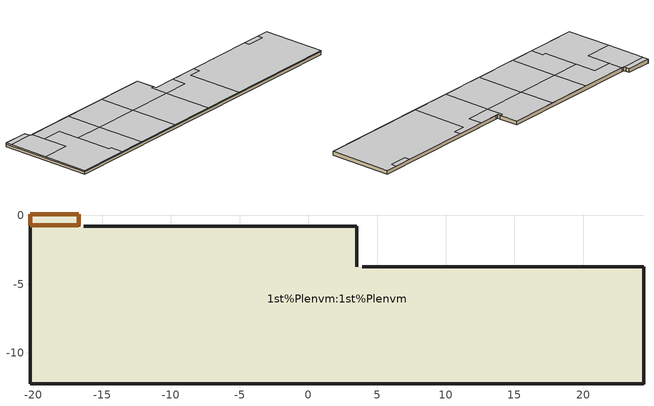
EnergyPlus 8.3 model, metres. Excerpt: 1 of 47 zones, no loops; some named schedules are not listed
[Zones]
1st%Plenvm:1st%Plenvm
 floor ground (ground_1): 24.42,-12.26 -20.22,-12.26 -20.24,0.11 -16.71,0.11 -16.71,-0.78 3.52,-0.78 3.52,-3.71 24.42,-3.71 z0
 wall outside (13): 3.52,-3.71 3.52,-3.33 z0:0.51
 wall outside (11): -16.71,-0.78 -16.71,-0.39 z0:0.51; -20.24,0.11 -20.22,-12.26 24.42,-12.26 z0.36:0.51
 wall ground (11): 24.42,-12.26 24.42,-3.71 / -16.71,-0.39 -16.71,0.11 -20.24,0.11 z0:0.51; -20.24,0.11 -20.22,-12.26 24.42,-12.26 z0:0.36
 wall ground (13): 24.42,-3.71 3.91,-3.71 / 3.52,-3.33 3.52,-0.78 -16.32,-0.78 z0:0.51
 door inside (7): -20.23,-0.71 -16.71,-0.71 -16.71,0.11 -20.23,0.11 z0.51
 ceiling to 1ST%FLOOR:1st%Conference (3): -20.23,-6.1 -16.36,-6.1 -16.36,-0.78 -16.71,-0.78 -16.71,-0.71 -20.24,-0.71 z0.51
 ceiling to 1ST%FLOOR:1st%Research%Open%NE (3): -3.2,-5.65 3.14,-5.65 3.14,-3.26 3.52,-3.26 3.52,-0.78 -3.2,-0.78 z0.51
 ceiling to 1ST%FLOOR:1st%Lobby (5): 20.27,-4.45 22.69,-4.45 22.69,-3.71 20.27,-3.71 z0.51
 ceiling to 1ST%FLOOR:1st%HVAC%Shaft (5): -20.24,-0.71 -16.71,-0.71 -16.71,0.11 -20.24,0.11 z0.51
 ceiling to 1ST%FLOOR:1st%Classroom (9): 8.97,-12.26 24.42,-12.26 24.42,-3.71 22.69,-3.71 22.69,-4.45 20.27,-4.45 20.27,-3.71 10.63,-3.71 10.63,-4.63 8.97,-4.63 z0.51
 ceiling to 1ST%FLOOR:1st%Research%Open%NW (3): -13.57,-5.65 -9.55,-5.65 -9.55,-0.78 -16.36,-0.78 -16.36,-2.72 -13.57,-2.72 z0.51
 ceiling to 1ST%FLOOR:1st%Research%Open%NM (3): -9.55,-5.65 -3.2,-5.65 -3.2,-0.78 -9.55,-0.78 z0.51
 ceiling to 1ST%FLOOR:1st%Break%Room (9): -20.22,-12.26 -13.11,-12.26 -13.11,-10.5 -13.57,-10.5 -13.57,-2.72 -16.36,-2.72 -16.36,-6.1 -20.23,-6.1 z0.51
 ceiling to 1ST%FLOOR:1st%Phone%Booth (3): 3.14,-5.65 6.63,-5.65 6.63,-3.71 3.52,-3.71 3.52,-3.26 3.14,-3.26 z0.51
 ceiling to 1ST%FLOOR:1st%Volunteer%Area (3): 3.14,-12.26 8.97,-12.26 8.97,-4.63 10.63,-4.63 10.63,-3.71 6.63,-3.71 6.63,-5.65 3.14,-5.65 z0.51
 ceiling to 1ST%FLOOR:1st%Research%Open%SW (3): -13.11,-12.26 -9.55,-12.26 -9.55,-5.65 -13.57,-5.65 -13.57,-10.5 -13.11,-10.5 z0.51
 ceiling to 1ST%FLOOR:1st%Research%Open%SM (3): -9.55,-12.26 -3.2,-12.26 -3.2,-5.65 -9.55,-5.65 z0.51
 ceiling to 1ST%FLOOR:1st%Research%Open%SE (3): -3.2,-12.26 3.14,-12.26 3.14,-5.65 -3.2,-5.65 z0.51
[Building]
Building: North Axis {deg}=0; Terrain=Suburbs; Loads Convergence Tolerance Value=0.4; Temperature Convergence Tolerance Value {deltaC}=0.4; Solar Distribution=FullExterior; Maximum Number of Warmup Days=25; Minimum Number of Warmup Days=6
[Site:Location]
Phipps_CSL_Building: Latitude {deg}=40.5; Longitude {deg}=-80.22; Time Zone {hr}=-5; Elevation {m}=373
[SizingPeriod:DesignDay] Day of Month=15; Dry-Bulb Temperature Range Modifier Type=DefaultMultipliers; Humidity Condition Type=Wetbulb; Barometric Pressure {Pa}=96923.6; Wind Direction {deg}=0; Rain Indicator=No; Snow Indicator=No; Solar Model Indicator=ASHRAEClearSky; ASHRAE Clear Sky Optical Depth for Beam Irradiance (taub)=0; ASHRAE Clear Sky Optical Depth for Diffuse Irradiance (taud)=0
Name | Month | Day Type | Maximum Dry-Bulb Temperature {C} | Daily Dry-Bulb Temperature Range {deltaC} | Wetbulb or DewPoint at Maximum Dry-Bulb {C} | Wind Speed {m/s} | Daylight Saving Time Indicator | Sky Clearness
Summer Design Day in Phipps_CSL_Building | 7 | SummerDesignDay | 31.7 | 10.5 | 22.5 | 0 | Yes | 0.98
Winter Design Day in Phipps_CSL_Building | 1 | WinterDesignDay | -16.8 | 0 | -16.8 | 12.7 | No | 0
[Site:GroundTemperature:BuildingSurface]
14, 14, 14, 14, 14, 14, 14, 14, 14, 14, 14, 14
[Site:GroundTemperature:Deep]
14.89, 14.89, 14.89, 14.89, 14.89, 14.89, 14.89, 14.89, 14.89, 14.89, 14.89, 14.89
[Site:GroundReflectance]
0.2, 0.2, 0.2, 0.2, 0.2, 0.2, 0.2, 0.2, 0.2, 0.2, 0.2, 0.2
[Site:GroundReflectance:SnowModifier]
1, 1
[Material] Thermal Absorptance=0.9
Name | Roughness | Thickness {m} | Conductivity {W/m-K} | Density {kg/m3} | Specific Heat {J/kg-K} | Solar Absorptance | Visible Absorptance
1_1_10012 | Rough | 0.058 | 0.03 | 43 | 1210 | 0.7 | 0.7
1_2_10007 | Rough | 0.1016 | 1.311 | 2240 | 836.8 | 0.7 | 0.7
3_1_10014 | Rough | 0.003 | 0.06 | 288 | 1380 | 0.7 | 0.7
3_2_10013 | Rough | 0.0381 | 0.38 | 1200 | 1000 | 0.7 | 0.7
5_1_10007 | Rough | 0.1397 | 1.311 | 2240 | 836.8 | 0.7 | 0.7
7_1_400 | Rough | 0.2 | 0.1 | 12 | 840 | 0.7 | 0.7
11_1_10005 | Rough | 0.5 | 0.36 | 1840 | 840 | 0.29 | 0.29
11_2_10006 | MediumRough | 0.0508 | 0.049 | 265 | 836.8 | 0.7 | 0.7
11_3_10007 | Rough | 0.0762 | 1.311 | 2240 | 836.8 | 0.7 | 0.7
11_4_10006 | MediumRough | 0.0254 | 0.049 | 265 | 836.8 | 0.7 | 0.7
11_5_10007 | Rough | 0.2032 | 1.311 | 2240 | 836.8 | 0.7 | 0.7
11_6_10009 | MediumRough | 0.0673 | 0.039 | 48.1 | 1380 | 0.7 | 0.7
11_7_10001 | Smooth | 0.01587 | 0.16 | 784.9 | 830 | 0.92 | 0.92
13_3_10007 | Rough | 0.3048 | 1.311 | 2240 | 836.8 | 0.7 | 0.7
13_5_10001 | Smooth | 0.0159 | 0.16 | 784.9 | 830 | 0.92 | 0.92
[Material:NoMass]
9_RVAL_1: Roughness=Rough; Thermal Resistance {m2-K/W}=0.009; Thermal Absorptance=0.9; Solar Absorptance=0.7; Visible Absorptance=0.7
[WindowMaterial:Glazing]
2: Optical Data Type=SpectralAverage; Thickness {m}=0.003; Solar Transmittance at Normal Incidence=0.837; Front Side Solar Reflectance at Normal Incidence=0.075; Back Side Solar Reflectance at Normal Incidence=0.075; Visible Transmittance at Normal Incidence=0.898; Front Side Visible Reflectance at Normal Incidence=0.081; Back Side Visible Reflectance at Normal Incidence=0.081; Infrared Transmittance at Normal Incidence=0; Front Side Infrared Hemispherical Emissivity=0.84; Back Side Infrared Hemispherical Emissivity=0.84; Conductivity {W/m-K}=0.9; Dirt Correction Factor for Solar and Visible Transmittance=1
[Construction]
ground_1: 1_1_10012, 1_2_10007
2: 1_2_10007, 1_1_10012
3: 3_1_10014, 3_2_10013
5: 5_1_10007
7: 7_1_400
9: 9_RVAL_1, 3_2_10013
11: 11_1_10005, 11_2_10006, 11_3_10007, 11_4_10006, 11_5_10007, 11_6_10009, 11_7_10001
13: 11_1_10005, 11_2_10006, 13_3_10007, 11_6_10009, 13_5_10001
[WindowProperty:FrameAndDivider] Frame Outside Projection {m}=0; Frame Inside Projection {m}=0; Frame Conductance {W/m2-K}=9.5; Ratio of Frame-Edge Glass Conductance to Center-Of-Glass Conductance=1; Frame Solar Absorptance=0.5; Frame Visible Absorptance=0.5; Frame Thermal Hemispherical Emissivity=0.9; Divider Type=DividedLite; Divider Width {m}=0; Number of Horizontal Dividers=0; Number of Vertical Dividers=0; Divider Outside Projection {m}=0; Divider Inside Projection {m}=0; Divider Conductance {W/m2-K}=0; Ratio of Divider-Edge Glass Conductance to Center-Of-Glass Conductance=1; Divider Solar Absorptance=0; Divider Visible Absorptance=0; Divider Thermal Hemispherical Emissivity=0.9; Outside Reveal Solar Absorptance=0.5; Inside Sill Depth {m}=0; Inside Sill Solar Absorptance=0.5; Inside Reveal Depth {m}=0; Inside Reveal Solar Absorptance=0.5
Name | Frame Width {m}
2; 5 | 0.0635
3 | 0.092
[Zone]
1st%Plenvm:1st%Plenvm: Type=1; Multiplier=1; Ceiling Height {m}=Autocalculate; Volume {m3}=159.756; Floor Area {m2}=autocalculate; Zone Inside Convection Algorithm=AdaptiveConvectionAlgorithm
[People]
People 1st%Plenvm:1st%Plenvm: Zone or ZoneList=1st%Plenvm:1st%Plenvm; Number of People Schedule=alwaysZero; Number of People Calculation Method=People; Number of People=0; Fraction Radiant=0.3; Sensible Heat Fraction=AUTOCALCULATE; Activity Level Schedule=Activity Schedule; Carbon Dioxide Generation Rate {m3/s-W}=3.82E-8; Enable ASHRAE 55 Comfort Warnings=No; Mean Radiant Temperature Calculation Type=ZoneAveraged; Work Efficiency Schedule=Work efficiency; Clothing Insulation Calculation Method=ClothingInsulationSchedule; Clothing Insulation Schedule=Clothing Schedule; Air Velocity Schedule=AirVelocitySchedule
[ZoneInfiltration:DesignFlowRate]
1st%Plenvm:1st%Plenvm Infiltration: Zone or ZoneList=1st%Plenvm:1st%Plenvm; Schedule=On; Design Flow Rate Calculation Method=Flow/zone; Design Flow Rate {m3/s}=0.013313; Constant Term Coefficient=1; Temperature Term Coefficient=0; Velocity Term Coefficient=0; Velocity Squared Term Coefficient=0
[Exterior:Lights]
Exterior Facade Lighting: Schedule=calibratedExteriorLighting; Design Level {W}=2560; Control Option=ScheduleNameOnly
[Exterior:FuelEquipment]
ExteriorEquipment: Fuel Use Type=Electricity; Schedule=calibratedExteriorEquipment; Design Level {W}=1134.8
[AvailabilityManager:Scheduled]
Name | Schedule
Air Loop Availability; ERV SA outlet temperature availability | 2
Reheat System 1 Availability | On
[SetpointManager:Scheduled]
Mixed Air Temp Manager: Control Variable=Temperature; Schedule=AHUAirSetpoint; Setpoint Node or NodeList=Mixed Air Nodes
[EnergyManagementSystem:Sensor]
OAT_SENSOR: oat_2016; Schedule Value
OAH_SENSOR: oah_2016; Schedule Value
OADWP_SENSOR: oadwp_2016; Schedule Value
OAWDS_SENSOR: oawds_2016; Schedule Value
OAWDD_SENSOR: oawdd_2016; Schedule Value
SOLDIR_SENSOR: solDir_2016; Schedule Value
SOLDIF_SENSOR: solDif_2016; Schedule Value
[EnergyManagementSystem:Program]
SetWeather: SET WEATHER_MODE = 0; IF WEATHER_MODE == 0; SET Set_oat = OAT_SENSOR; SET Set_oah = OAH_SENSOR; SET Set_oawds = OAWDS_SENSOR; SET Set_oawdd = OATWDD_SENSOR; SET Set_oadwp = OADWP_SENSOR; SET Set_solDir = SOLDIR_SENSOR; SET Set_solDif = SOLDIF_SENSOR; ENDIF
[EnergyManagementSystem:ProgramCallingManager]
weather_set_call: BeginTimestepBeforePredictor; SetWeather
[EnergyManagementSystem:Actuator] Actuated Component Unique=Environment; Actuated Component Type=Weather Data
Name | Actuated Component Control Type
Set_oat | Outdoor Dry Bulb
Set_oah | Outdoor Relative Humidity
Set_oadwp | Outdoor Dew Point
Set_solDir | Direct Solar
Set_solDif | Diffuse Solar
Set_wds | Wind Speed
Set_wdd | Wind Direction
[Schedule:Compact]
On; 2: Through: 12/31, For: AllDays, Until: 24:00, 1
alwaysZero: Through: 12/31, For: AllDays, Until: 24:00, 0
calibratedExteriorEquipment: Through: 3/1, For: Alldays, Until: 01:00, 0, Until: 17:00, .058566, Until: 24:00, .098586, Through: 5/1, For: Alldays, Until: 01:00, 0, Until: 17:00, .131516, Until: 24:00, .236985, Through: 6/1, For: Alldays, Until: 01:00, 0, Until: 17:00, .153093, Until: 24:00, .255154, Through: 7/1, For: Alldays, Until: 01:00, 0, Until: 17:00, .096582, Until: 24:00, .16097, Through: 8/1, For: Alldays, Until: 01:00, 0, Until: 17:00, .357559, Until: 24:00, .595931, Through: 9/1, For: Alldays, Until: 01:00, 0, Until: 17:00, .206521, Until: 24:00, .344202, Through: 10/1, For: Alldays, Until: 01:00, 0, Until: 17:00, .377081, Until: 24:00, .628468, Through: 11/1, For: Alldays, Until: 01:00, 0, Until: 17:00, .488047, Until: 24:00, .813412, Through: 12/1, For: Alldays, Until: 01:00, 0, Until: 17:00, .422289, Until: 24:00, .703815, Through: 12/31, For: Alldays, Until: 01:00, 0, Until: 17:00, .313378, Until: 24:00, .522296
calibratedExteriorLighting: Through: 2/1, For: Alldays, Until: 09:00, .143997, Until: 18:00, 0, Until: 19:00, .882763, Until: 23:00, .845141, Until: 24:00, .444511, Through: 3/1, For: Alldays, Until: 09:00, .119946, Until: 18:00, 0, Until: 19:00, .73532, Until: 23:00, .703982, Until: 24:00, .370268, Through: 4/1, For: Alldays, Until: 09:00, .105, Until: 18:00, 0, Until: 19:00, .646, Until: 23:00, .619, Until: 24:00, .326, Through: 5/1, For: Alldays, Until: 09:00, .083, Until: 18:00, 0, Until: 19:00, .508, Until: 23:00, .487, Until: 24:00, .256, Through: 6/1, For: Alldays, Until: 09:00, .072, Until: 18:00, 0, Until: 19:00, .444, Until: 23:00, .425, Until: 24:00, .224, Through: 7/1, For: Alldays, Until: 09:00, .055, Until: 18:00, 0, Until: 19:00, .336, Until: 23:00, .322, Until: 24:00, .169, Through: 8/1, For: Alldays, Until: 09:00, .058, Until: 18:00, 0, Until: 19:00, .355, Until: 23:00, .34, Until: 24:00, .179, Through: 9/1, For: Alldays, Until: 09:00, .078, Until: 18:00, 0, Until: 19:00, .476, Until: 23:00, .456, Until: 24:00, .24, Through: 10/1, For: Alldays, Until: 09:00, .107, Until: 18:00, 0, Until: 19:00, .658, Until: 23:00, .63, Until: 24:00, .331, Through: 11/1, For: Alldays, Until: 09:00, .101, Until: 18:00, 0, Until: 19:00, .622, Until: 23:00, .595, Until: 24:00, .313, Through: 12/1, For: Alldays, Until: 09:00, .124, Until: 18:00, 0, Until: 19:00, .76, Until: 23:00, .728, Until: 24:00, .383, Through: 12/31, For: Alldays, Until: 09:00, 0.136905, Until: 18:00, 0, Until: 19:00, 0.839286, Until: 23:00, 0.803517, Until: 24:00, .422619
ACTIVITY SCHEDULE: Through: 12/31, For: AllDays, Until: 24:00, 126
Clothing SCHEDULE: Through: 4/30, For: AllDays, Until: 24:00, 0.8, Through: 9/30, For: AllDays, Until: 24:00, 0.5, Through: 12/31, For: AllDays, Until: 24:00, 0.8
AHUAirSetpoint: Through: 15 May, For: allDays, Until: 24:00, 50, Through: 30 Sept, For: allDays, Until: 24:00, 5, Through: 31 Dec, For: allDays, Until: 24:00, 50
[Schedule:File] ScheduleType=Any Number; File Name-eval_env=/home/zhiangz/Dropbox/phd_bpd/csl_control_prj/input/x.csv; Rows to Skip at Top=1; Column Separator=Comma; Minutes per Item=5
Name | Column Number
oat_2016 | 2
oah_2016 | 3
oadwp_2016 | 4
oawds_2016 | 5
oawdd_2016 | 6
solDir_2016 | 7
solDif_2016 | 8
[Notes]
Hourly weather file: C:\ProgramData\DesignBuilder\Weather Data\USA_PA_PITTSBURGH INTL AP_TMY3.epw
